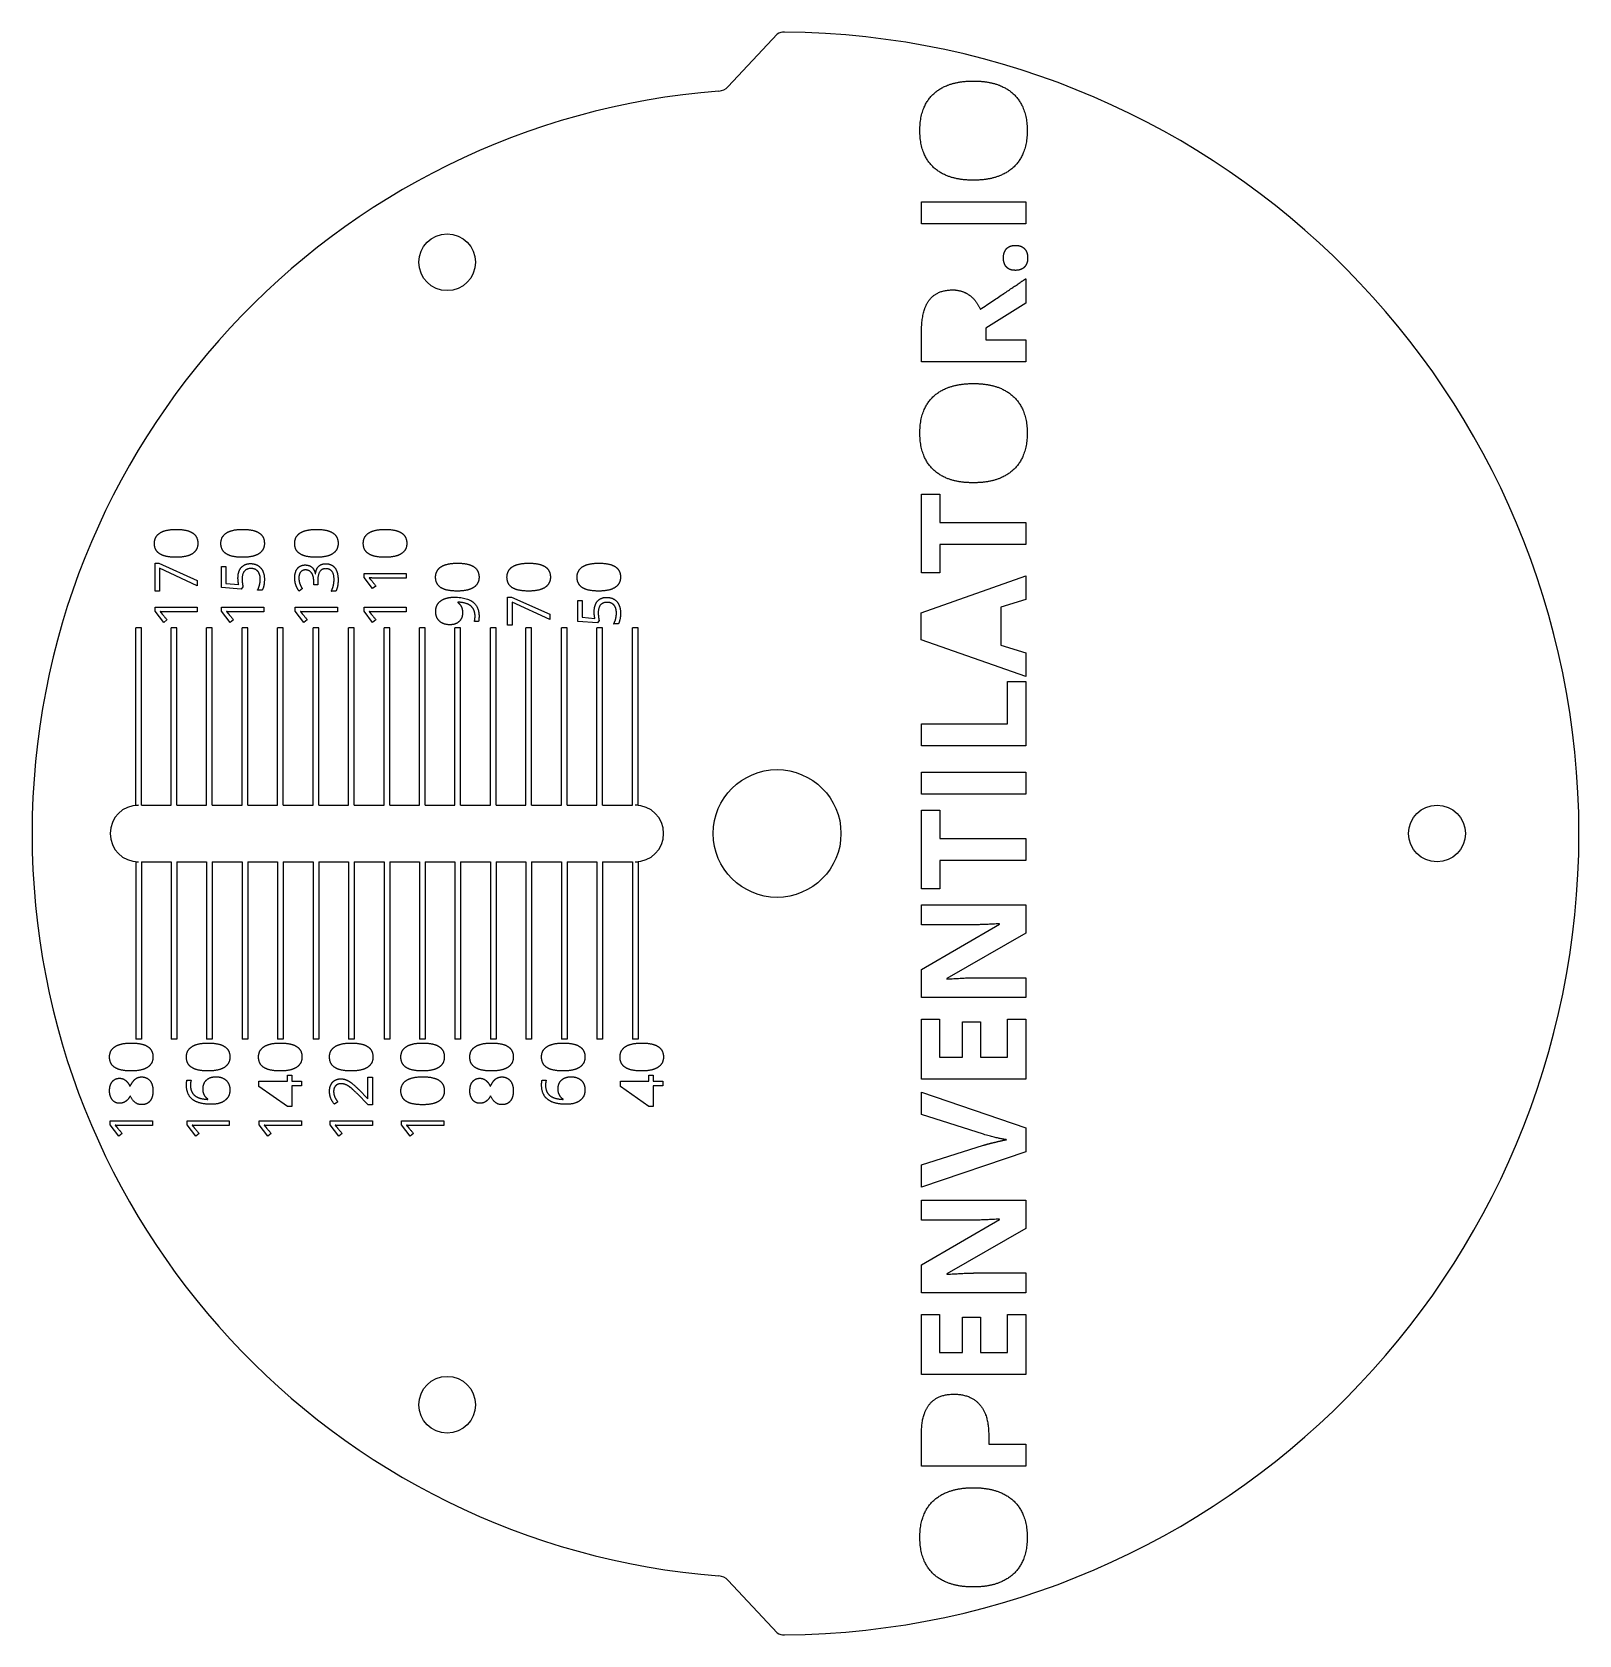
# Model space of a CAD drawing. Extents: x -565 to -347, y -113 to 113.
import ezdxf

# ---------------------------------------------------------------- set-up
doc = ezdxf.new("R2010")
doc.units = 0
doc.header["$MEASUREMENT"] = 0
doc.layers.add('VISIBLE', color=7, linetype='CONTINUOUS')

msp = doc.modelspace()

# ---------------------------------------------------------------- linework, layer by layer
at = {"layer": 'VISIBLE'}
for p, q in [((-460, 112.72), (-466.9, 105.31)), ((-439.65, 85.94), (-439.65, 89.06)), ((-439.65, 89.06), (-424.96, 89.06)), ((-424.96, 89.06), (-424.96, 85.94)), ((-424.96, 85.94), (-439.65, 85.94)), ((-424.96, 78.22), (-424.96, 74.77)), ((-424.96, 74.77), (-430.6, 71.26)), ((-439.65, 66.49), (-439.65, 70.77)), ((-430.6, 71.26), (-430.6, 69.6)), ((-430.6, 69.6), (-424.96, 69.6)), ((-424.96, 69.6), (-424.96, 66.49)), ((-424.96, 66.49), (-439.65, 66.49)), ((-439.65, 36.75), (-439.65, 47.84)), ((-439.65, 47.84), (-437.06, 47.84)), ((-437.06, 47.84), (-437.06, 43.86)), ((-437.06, 43.86), (-424.96, 43.86)), ((-424.96, 43.86), (-424.96, 40.74)), ((-424.96, 40.74), (-437.06, 40.74)), ((-437.06, 40.74), (-437.06, 36.75)), ((-547.67, 34.15), (-547.67, 38.11)), ((-547.67, 38.11), (-547.12, 38.11)), ((-547.12, 38.11), (-541.72, 35.67)), ((-541.72, 34.92), (-547.04, 37.39)), ((-547.04, 37.39), (-547.04, 34.15)), ((-538.29, 34.67), (-538.29, 37.63)), ((-538.29, 37.63), (-537.67, 37.63)), ((-537.67, 37.63), (-537.67, 35.25)), ((-525.08, 36.63), (-525.05, 36.63)), ((-518.22, 36.67), (-512.27, 36.67)), ((-518.22, 36.1), (-518.22, 36.67)), ((-512.27, 36.67), (-512.27, 36.01)), ((-439.71, 31.13), (-424.96, 36.34)), ((-437.06, 36.75), (-439.65, 36.75)), ((-424.96, 36.34), (-424.96, 32.98)), ((-547.04, 34.15), (-547.67, 34.15)), ((-541.72, 35.67), (-541.72, 34.92)), ((-535.51, 34.45), (-538.29, 34.67)), ((-537.67, 35.25), (-535.88, 35.1)), ((-535.28, 34.8), (-535.51, 34.45)), ((-532.58, 34.31), (-533.23, 34.31)), ((-526.91, 34.52), (-527.36, 34.18)), ((-525.31, 35.05), (-525.31, 35.65)), ((-524.73, 35.05), (-525.31, 35.05)), ((-524.73, 35.64), (-524.73, 35.05)), ((-522.19, 34.15), (-522.83, 34.15)), ((-517, 34.53), (-518.22, 36.1)), ((-516.54, 34.89), (-517, 34.53)), ((-512.27, 36.01), (-516.51, 36.01)), ((-547.67, 31.91), (-541.72, 31.91)), ((-547.67, 31.34), (-547.67, 31.91)), ((-541.72, 31.91), (-541.72, 31.25)), ((-538.29, 31.91), (-532.34, 31.91)), ((-538.29, 31.34), (-538.29, 31.91)), ((-532.34, 31.91), (-532.34, 31.25)), ((-527.9, 31.91), (-521.95, 31.91)), ((-527.9, 31.34), (-527.9, 31.91)), ((-521.95, 31.91), (-521.95, 31.25)), ((-518.22, 31.91), (-512.27, 31.91)), ((-518.22, 31.34), (-518.22, 31.91)), ((-512.27, 31.91), (-512.27, 31.25)), ((-505.02, 32.62), (-505.02, 32.58)), ((-497.98, 29.38), (-497.98, 33.34)), ((-497.98, 33.34), (-497.44, 33.34)), ((-497.44, 33.34), (-492.03, 30.91)), ((-492.03, 30.16), (-497.36, 32.62)), ((-497.36, 32.62), (-497.36, 29.38)), ((-488.1, 29.91), (-488.1, 32.87)), ((-488.1, 32.87), (-487.48, 32.87)), ((-487.48, 32.87), (-487.48, 30.49)), ((-424.96, 32.98), (-428.46, 31.91)), ((-428.46, 31.91), (-428.46, 26.56)), ((-546.45, 29.77), (-547.67, 31.34)), ((-545.99, 30.12), (-546.45, 29.77)), ((-541.72, 31.25), (-545.96, 31.25)), ((-537.07, 29.77), (-538.29, 31.34)), ((-536.61, 30.12), (-537.07, 29.77)), ((-532.34, 31.25), (-536.58, 31.25)), ((-526.68, 29.77), (-527.9, 31.34)), ((-526.22, 30.12), (-526.68, 29.77)), ((-521.95, 31.25), (-526.19, 31.25)), ((-517, 29.77), (-518.22, 31.34)), ((-516.54, 30.12), (-517, 29.77)), ((-512.27, 31.25), (-516.51, 31.25)), ((-502.09, 29.87), (-502.67, 29.87)), ((-497.36, 29.38), (-497.98, 29.38)), ((-492.03, 30.91), (-492.03, 30.16)), ((-485.32, 29.68), (-488.1, 29.91)), ((-487.48, 30.49), (-485.69, 30.33)), ((-485.09, 30.03), (-485.32, 29.68)), ((-482.39, 29.54), (-483.04, 29.54)), ((-439.71, 27.32), (-439.71, 31.13)), ((-550.4, 4), (-550.4, 29)), ((-549.6, 29), (-550.4, 29)), ((-549.6, 4), (-549.6, 29)), ((-545.4, 4), (-545.4, 29)), ((-544.6, 29), (-545.4, 29)), ((-544.6, 4), (-544.6, 29)), ((-540.4, 4), (-540.4, 29)), ((-539.6, 29), (-540.4, 29)), ((-539.6, 4), (-539.6, 29)), ((-535.4, 4), (-535.4, 29)), ((-534.6, 29), (-535.4, 29)), ((-534.6, 4), (-534.6, 29)), ((-530.4, 4), (-530.4, 29)), ((-529.6, 29), (-530.4, 29)), ((-529.6, 4), (-529.6, 29)), ((-525.4, 4), (-525.4, 29)), ((-524.6, 29), (-525.4, 29)), ((-524.6, 4), (-524.6, 29)), ((-520.4, 4), (-520.4, 29)), ((-519.6, 29), (-520.4, 29)), ((-519.6, 4), (-519.6, 29)), ((-515.4, 4), (-515.4, 29)), ((-514.6, 29), (-515.4, 29)), ((-514.6, 4), (-514.6, 29)), ((-510.4, 4), (-510.4, 29)), ((-509.6, 29), (-510.4, 29)), ((-509.6, 4), (-509.6, 29)), ((-505.4, 4), (-505.4, 29)), ((-504.6, 29), (-505.4, 29)), ((-504.6, 4), (-504.6, 29)), ((-500.4, 4), (-500.4, 29)), ((-499.6, 29), (-500.4, 29)), ((-499.6, 4), (-499.6, 29)), ((-495.4, 4), (-495.4, 29)), ((-494.6, 29), (-495.4, 29)), ((-494.6, 4), (-494.6, 29)), ((-490.4, 4), (-490.4, 29)), ((-489.6, 29), (-490.4, 29)), ((-489.6, 4), (-489.6, 29)), ((-485.4, 4), (-485.4, 29)), ((-484.6, 29), (-485.4, 29)), ((-484.6, 4), (-484.6, 29)), ((-480.4, 4), (-480.4, 29)), ((-479.6, 29), (-480.4, 29)), ((-479.6, 4), (-479.6, 29)), ((-424.96, 22.13), (-439.71, 27.32)), ((-428.46, 26.56), (-424.96, 25.49)), ((-424.96, 25.49), (-424.96, 22.13)), ((-427.53, 15.47), (-427.53, 21.43)), ((-427.53, 21.43), (-424.96, 21.43)), ((-424.96, 21.43), (-424.96, 12.35)), ((-439.65, 12.35), (-439.65, 15.47)), ((-439.65, 15.47), (-427.53, 15.47)), ((-424.96, 12.35), (-439.65, 12.35)), ((-439.65, 5.54), (-439.65, 8.66)), ((-439.65, 8.66), (-424.96, 8.66)), ((-424.96, 8.66), (-424.96, 5.54)), ((-424.96, 5.54), (-439.65, 5.54)), ((-550.4, 4), (-550, 4)), ((-549.6, 4), (-545.4, 4)), ((-544.6, 4), (-540.4, 4)), ((-539.6, 4), (-535.4, 4)), ((-534.6, 4), (-530.4, 4)), ((-529.6, 4), (-525.4, 4)), ((-524.6, 4), (-520.4, 4)), ((-519.6, 4), (-515.4, 4)), ((-514.6, 4), (-510.4, 4)), ((-509.6, 4), (-505.4, 4)), ((-504.6, 4), (-500.4, 4)), ((-499.6, 4), (-495.4, 4)), ((-494.6, 4), (-490.4, 4)), ((-489.6, 4), (-485.4, 4)), ((-484.6, 4), (-480.4, 4)), ((-479.6, 4), (-480, 4)), ((-439.65, -7.82), (-439.65, 3.28)), ((-439.65, 3.28), (-437.06, 3.28)), ((-437.06, 3.28), (-437.06, -0.71)), ((-437.06, -0.71), (-424.96, -0.71)), ((-424.96, -0.71), (-424.96, -3.83)), ((-550.4, -4), (-550.4, -29)), ((-550.4, -4), (-550, -4)), ((-549.6, -4), (-545.4, -4)), ((-549.6, -4), (-549.6, -29)), ((-545.4, -4), (-545.4, -29)), ((-544.6, -4), (-540.4, -4)), ((-544.6, -4), (-544.6, -29)), ((-540.4, -4), (-540.4, -29)), ((-539.6, -4), (-535.4, -4)), ((-539.6, -4), (-539.6, -29)), ((-535.4, -4), (-535.4, -29)), ((-534.6, -4), (-530.4, -4)), ((-534.6, -4), (-534.6, -29)), ((-530.4, -4), (-530.4, -29)), ((-529.6, -4), (-525.4, -4)), ((-529.6, -4), (-529.6, -29)), ((-525.4, -4), (-525.4, -29)), ((-524.6, -4), (-520.4, -4)), ((-524.6, -4), (-524.6, -29)), ((-520.4, -4), (-520.4, -29)), ((-519.6, -4), (-515.4, -4)), ((-519.6, -4), (-519.6, -29)), ((-515.4, -4), (-515.4, -29)), ((-514.6, -4), (-510.4, -4)), ((-514.6, -4), (-514.6, -29)), ((-510.4, -4), (-510.4, -29)), ((-509.6, -4), (-505.4, -4)), ((-509.6, -4), (-509.6, -29)), ((-505.4, -4), (-505.4, -29)), ((-504.6, -4), (-500.4, -4)), ((-504.6, -4), (-504.6, -29)), ((-500.4, -4), (-500.4, -29)), ((-499.6, -4), (-495.4, -4)), ((-499.6, -4), (-499.6, -29)), ((-495.4, -4), (-495.4, -29)), ((-494.6, -4), (-490.4, -4)), ((-494.6, -4), (-494.6, -29)), ((-490.4, -4), (-490.4, -29)), ((-489.6, -4), (-485.4, -4)), ((-489.6, -4), (-489.6, -29)), ((-485.4, -4), (-485.4, -29)), ((-484.6, -4), (-480.4, -4)), ((-484.6, -4), (-484.6, -29)), ((-480.4, -4), (-480.4, -29)), ((-480, -4), (-479.6, -4)), ((-479.6, -4), (-479.6, -29)), ((-424.96, -3.83), (-437.06, -3.83)), ((-437.06, -3.83), (-437.06, -7.82)), ((-437.06, -7.82), (-439.65, -7.82)), ((-439.65, -10.08), (-424.96, -10.08)), ((-439.65, -12.88), (-439.65, -10.08)), ((-424.96, -10.08), (-424.96, -14.04)), ((-439.65, -19.18), (-428.65, -12.8)), ((-432.7, -12.88), (-439.65, -12.88)), ((-428.65, -12.8), (-428.65, -12.73)), ((-424.96, -14.04), (-436.07, -20.43)), ((-439.65, -23.11), (-439.65, -19.18)), ((-431.87, -20.33), (-424.96, -20.33)), ((-424.96, -20.33), (-424.96, -23.11)), ((-436.07, -20.43), (-436.07, -20.52)), ((-424.96, -23.11), (-439.65, -23.11)), ((-439.65, -34.64), (-439.65, -26.18)), ((-439.65, -26.18), (-437.1, -26.18)), ((-437.1, -26.18), (-437.1, -31.52)), ((-433.87, -31.52), (-433.87, -26.55)), ((-433.87, -26.55), (-431.32, -26.55)), ((-431.32, -26.55), (-431.32, -31.52)), ((-427.53, -26.18), (-424.96, -26.18)), ((-427.53, -31.52), (-427.53, -26.18)), ((-424.96, -26.18), (-424.96, -34.64)), ((-549.6, -29), (-550.4, -29)), ((-544.6, -29), (-545.4, -29)), ((-539.6, -29), (-540.4, -29)), ((-534.6, -29), (-535.4, -29)), ((-529.6, -29), (-530.4, -29)), ((-524.6, -29), (-525.4, -29)), ((-519.6, -29), (-520.4, -29)), ((-514.6, -29), (-515.4, -29)), ((-509.6, -29), (-510.4, -29)), ((-504.6, -29), (-505.4, -29)), ((-499.6, -29), (-500.4, -29)), ((-494.6, -29), (-495.4, -29)), ((-489.6, -29), (-490.4, -29)), ((-484.6, -29), (-485.4, -29)), ((-479.6, -29), (-480.4, -29)), ((-437.1, -31.52), (-433.87, -31.52)), ((-431.32, -31.52), (-427.53, -31.52)), ((-543.16, -34.76), (-542.58, -34.76)), ((-533.02, -35.66), (-533.02, -34.94)), ((-533.02, -34.94), (-529.02, -34.94)), ((-528.99, -38.48), (-533.02, -35.66)), ((-529.02, -34.06), (-528.41, -34.06)), ((-529.02, -34.94), (-529.02, -34.06)), ((-528.41, -34.06), (-528.41, -34.94)), ((-528.41, -34.94), (-527.04, -34.94)), ((-527.04, -35.59), (-528.41, -35.59)), ((-528.41, -35.59), (-528.41, -38.48)), ((-527.04, -34.94), (-527.04, -35.59)), ((-518.97, -36.1), (-517.7, -37.4)), ((-517.67, -34.34), (-517.04, -34.34)), ((-517.67, -37.4), (-517.67, -34.34)), ((-517.04, -34.34), (-517.04, -38.25)), ((-493.12, -34.76), (-492.53, -34.76)), ((-482.08, -35.66), (-482.08, -34.94)), ((-482.08, -34.94), (-478.08, -34.94)), ((-478.06, -38.48), (-482.08, -35.66)), ((-478.08, -34.06), (-477.47, -34.06)), ((-478.08, -34.94), (-478.08, -34.06)), ((-477.47, -34.06), (-477.47, -34.94)), ((-477.47, -34.94), (-476.1, -34.94)), ((-476.1, -35.59), (-477.47, -35.59)), ((-477.47, -35.59), (-477.47, -38.48)), ((-476.1, -34.94), (-476.1, -35.59)), ((-424.96, -34.64), (-439.65, -34.64)), ((-540.21, -37.49), (-540.21, -37.44)), ((-521.93, -37.81), (-522.39, -38.17)), ((-517.62, -38.25), (-519.2, -36.68)), ((-517.7, -37.4), (-517.67, -37.4)), ((-517.04, -38.25), (-517.62, -38.25)), ((-490.17, -37.49), (-490.17, -37.44)), ((-439.65, -39.63), (-439.65, -36.49)), ((-439.65, -36.49), (-424.96, -41.48)), ((-553.99, -40.51), (-548.04, -40.51)), ((-553.99, -41.08), (-553.99, -40.51)), ((-548.04, -40.51), (-548.04, -41.17)), ((-543.15, -40.51), (-537.21, -40.51)), ((-543.15, -41.08), (-543.15, -40.51)), ((-537.21, -40.51), (-537.21, -41.17)), ((-532.99, -40.51), (-527.04, -40.51)), ((-532.99, -41.08), (-532.99, -40.51)), ((-528.41, -38.48), (-528.99, -38.48)), ((-527.04, -40.51), (-527.04, -41.17)), ((-522.99, -40.51), (-517.04, -40.51)), ((-522.99, -41.08), (-522.99, -40.51)), ((-517.04, -40.51), (-517.04, -41.17)), ((-512.93, -40.51), (-506.98, -40.51)), ((-512.93, -41.08), (-512.93, -40.51)), ((-506.98, -40.51), (-506.98, -41.17)), ((-477.47, -38.48), (-478.06, -38.48)), ((-430.91, -42.41), (-439.65, -39.63)), ((-552.77, -42.65), (-553.99, -41.08)), ((-552.31, -42.3), (-552.77, -42.65)), ((-548.04, -41.17), (-552.28, -41.17)), ((-541.94, -42.65), (-543.15, -41.08)), ((-541.47, -42.3), (-541.94, -42.65)), ((-537.21, -41.17), (-541.44, -41.17)), ((-531.77, -42.65), (-532.99, -41.08)), ((-531.31, -42.3), (-531.77, -42.65)), ((-527.04, -41.17), (-531.28, -41.17)), ((-521.77, -42.65), (-522.99, -41.08)), ((-521.31, -42.3), (-521.77, -42.65)), ((-517.04, -41.17), (-521.28, -41.17)), ((-511.71, -42.65), (-512.93, -41.08)), ((-511.25, -42.3), (-511.71, -42.65)), ((-506.98, -41.17), (-511.22, -41.17)), ((-424.96, -41.48), (-424.96, -44.88)), ((-439.65, -46.72), (-430.91, -43.95)), ((-424.96, -44.88), (-439.65, -49.86)), ((-439.65, -49.86), (-439.65, -46.72)), ((-439.65, -51.71), (-424.96, -51.71)), ((-439.65, -54.52), (-439.65, -51.71)), ((-424.96, -51.71), (-424.96, -55.67)), ((-439.65, -60.82), (-428.65, -54.44)), ((-432.7, -54.52), (-439.65, -54.52)), ((-424.96, -55.67), (-436.07, -62.06)), ((-428.65, -54.44), (-428.65, -54.37)), ((-439.65, -64.75), (-439.65, -60.82)), ((-436.07, -62.06), (-436.07, -62.15)), ((-431.87, -61.96), (-424.96, -61.96)), ((-424.96, -61.96), (-424.96, -64.75)), ((-424.96, -64.75), (-439.65, -64.75)), ((-439.65, -76.27), (-439.65, -67.81)), ((-439.65, -67.81), (-437.1, -67.81)), ((-437.1, -67.81), (-437.1, -73.16)), ((-433.87, -73.16), (-433.87, -68.18)), ((-433.87, -68.18), (-431.32, -68.18)), ((-431.32, -68.18), (-431.32, -73.16)), ((-427.53, -67.81), (-424.96, -67.81)), ((-427.53, -73.16), (-427.53, -67.81)), ((-424.96, -67.81), (-424.96, -76.27)), ((-437.1, -73.16), (-433.87, -73.16)), ((-431.32, -73.16), (-427.53, -73.16)), ((-424.96, -76.27), (-439.65, -76.27)), ((-439.65, -89.2), (-439.65, -84.51)), ((-430.18, -84.75), (-430.18, -86.08)), ((-430.18, -86.08), (-424.96, -86.08)), ((-424.96, -86.08), (-424.96, -89.2)), ((-424.96, -89.2), (-439.65, -89.2)), ((-466.9, -105.31), (-460, -112.72))]:
    msp.add_line(p, q, dxfattribs=at)
for centre, radius in [((-506.5, 80.54), 4), ((-460, 0), 9), ((-367, 0), 4), ((-506.5, -80.54), 4)]:
    msp.add_circle(centre, radius, dxfattribs=at)
for centre, radius, start, end in [((-458.98, 111), 2, 89.4742, 120.6198), ((-460, 0), 113, 270.5258, 89.4742), ((-460, 0), 105, 94.483, 265.517), ((-468.36, 106.67), 2, 274.483, 317.0299), ((-550, 0), 4, 90, 270), ((-480, 0), 4, 270, 90), ((-468.36, -106.67), 2, 42.9701, 85.517), ((-458.98, -111), 2, 239.3802, 270.5258)]:
    msp.add_arc(centre, radius, start, end, dxfattribs=at)
for points in [[(-439.88, 99.12), (-439.88, 102.51), (-437.93, 104.3)], [(-437.93, 104.3), (-435.98, 106.09), (-432.33, 106.09)], [(-432.33, 106.09), (-428.68, 106.09), (-426.72, 104.29)], [(-426.72, 104.29), (-424.76, 102.48), (-424.76, 99.1)], [(-437.95, 93.92), (-439.88, 95.73), (-439.88, 99.12)], [(-424.76, 99.1), (-424.76, 95.72), (-426.72, 93.91)], [(-432.35, 92.11), (-436.01, 92.11), (-437.95, 93.92)], [(-426.72, 93.91), (-428.68, 92.11), (-432.35, 92.11)], [(-428.1, 81.17), (-428.1, 82), (-427.66, 82.46)], [(-427.66, 82.46), (-427.22, 82.92), (-426.4, 82.92)], [(-426.4, 82.92), (-425.6, 82.92), (-425.14, 82.46)], [(-425.14, 82.46), (-424.69, 81.99), (-424.69, 81.17)], [(-427.67, 79.85), (-428.1, 80.31), (-428.1, 81.17)], [(-426.4, 79.4), (-427.24, 79.4), (-427.67, 79.85)], [(-425.14, 79.86), (-425.58, 79.4), (-426.4, 79.4)], [(-424.69, 81.17), (-424.69, 80.32), (-425.14, 79.86)], [(-431.36, 73.9), (-426.41, 77.22), (-424.96, 78.22)], [(-439.65, 70.77), (-439.65, 73.76), (-438.56, 75.2)], [(-438.56, 75.2), (-437.47, 76.64), (-435.25, 76.64)], [(-435.25, 76.64), (-433.95, 76.64), (-432.94, 75.92)], [(-432.94, 75.92), (-431.93, 75.21), (-431.36, 73.9)], [(-437.93, 61.65), (-435.98, 63.44), (-432.33, 63.44)], [(-432.33, 63.44), (-428.68, 63.44), (-426.72, 61.63)], [(-439.88, 56.47), (-439.88, 59.85), (-437.93, 61.65)], [(-426.72, 61.63), (-424.76, 59.82), (-424.76, 56.45)], [(-437.95, 51.26), (-439.88, 53.08), (-439.88, 56.47)], [(-424.76, 56.45), (-424.76, 53.07), (-426.72, 51.26)], [(-432.35, 49.45), (-436.01, 49.45), (-437.95, 51.26)], [(-426.72, 51.26), (-428.68, 49.45), (-432.35, 49.45)], [(-547.76, 40.9), (-547.76, 41.87), (-546.97, 42.38)], [(-547.01, 39.43), (-547.76, 39.91), (-547.76, 40.9)], [(-546.97, 42.38), (-546.19, 42.88), (-544.7, 42.88)], [(-544.7, 42.88), (-543.16, 42.88), (-542.4, 42.39)], [(-541.64, 40.9), (-541.64, 39.95), (-542.41, 39.44)], [(-542.4, 42.39), (-541.64, 41.91), (-541.64, 40.9)], [(-538.39, 40.9), (-538.39, 41.87), (-537.6, 42.38)], [(-537.63, 39.43), (-538.39, 39.91), (-538.39, 40.9)], [(-537.6, 42.38), (-536.81, 42.88), (-535.33, 42.88)], [(-535.33, 42.88), (-533.78, 42.88), (-533.02, 42.39)], [(-532.26, 40.9), (-532.26, 39.95), (-533.04, 39.44)], [(-533.02, 42.39), (-532.26, 41.91), (-532.26, 40.9)], [(-527.99, 40.9), (-527.99, 41.87), (-527.2, 42.38)], [(-527.24, 39.43), (-527.99, 39.91), (-527.99, 40.9)], [(-527.2, 42.38), (-526.42, 42.88), (-524.93, 42.88)], [(-524.93, 42.88), (-523.39, 42.88), (-522.63, 42.39)], [(-521.87, 40.9), (-521.87, 39.95), (-522.64, 39.44)], [(-522.63, 42.39), (-521.87, 41.91), (-521.87, 40.9)], [(-518.32, 40.9), (-518.32, 41.87), (-517.53, 42.38)], [(-517.56, 39.43), (-518.32, 39.91), (-518.32, 40.9)], [(-517.53, 42.38), (-516.74, 42.88), (-515.26, 42.88)], [(-515.26, 42.88), (-513.71, 42.88), (-512.95, 42.39)], [(-512.19, 40.9), (-512.19, 39.95), (-512.97, 39.44)], [(-512.95, 42.39), (-512.19, 41.91), (-512.19, 40.9)], [(-544.7, 38.94), (-546.25, 38.94), (-547.01, 39.43)], [(-542.41, 39.44), (-543.19, 38.94), (-544.7, 38.94)], [(-535.33, 38.94), (-536.88, 38.94), (-537.63, 39.43)], [(-533.04, 39.44), (-533.82, 38.94), (-535.33, 38.94)], [(-524.93, 38.94), (-526.48, 38.94), (-527.24, 39.43)], [(-522.64, 39.44), (-523.42, 38.94), (-524.93, 38.94)], [(-515.26, 38.94), (-516.81, 38.94), (-517.56, 39.43)], [(-512.97, 39.44), (-513.75, 38.94), (-515.26, 38.94)], [(-535.98, 36.03), (-535.98, 36.97), (-535.51, 37.51)], [(-535.51, 37.51), (-535.04, 38.05), (-534.23, 38.05)], [(-534.16, 37.36), (-535.4, 37.36), (-535.4, 35.83)], [(-534.23, 38.05), (-533.31, 38.05), (-532.79, 37.46)], [(-533.18, 36.96), (-533.52, 37.36), (-534.16, 37.36)], [(-532.84, 35.85), (-532.84, 36.56), (-533.18, 36.96)], [(-532.79, 37.46), (-532.26, 36.87), (-532.26, 35.84)], [(-527.98, 36.03), (-527.98, 36.9), (-527.59, 37.38)], [(-527.59, 37.38), (-527.19, 37.86), (-526.5, 37.86)], [(-527.16, 36.86), (-527.4, 36.56), (-527.4, 36.05)], [(-526.47, 37.16), (-526.91, 37.16), (-527.16, 36.86)], [(-526.5, 37.86), (-525.93, 37.86), (-525.56, 37.54)], [(-525.62, 36.75), (-525.93, 37.16), (-526.47, 37.16)], [(-525.31, 35.65), (-525.31, 36.34), (-525.62, 36.75)], [(-525.56, 37.54), (-525.2, 37.22), (-525.08, 36.63)], [(-525.05, 36.63), (-524.96, 37.35), (-524.59, 37.69)], [(-523.65, 37.34), (-524.73, 37.34), (-524.73, 35.64)], [(-524.59, 37.69), (-524.23, 38.04), (-523.63, 38.04)], [(-522.44, 35.8), (-522.44, 37.34), (-523.65, 37.34)], [(-523.63, 38.04), (-522.78, 38.04), (-522.32, 37.45)], [(-522.32, 37.45), (-521.87, 36.86), (-521.87, 35.77)], [(-508.13, 36.14), (-508.13, 37.11), (-507.35, 37.61)], [(-507.35, 37.61), (-506.56, 38.11), (-505.07, 38.11)], [(-505.07, 38.11), (-503.53, 38.11), (-502.77, 37.63)], [(-502.77, 37.63), (-502.01, 37.14), (-502.01, 36.14)], [(-498.07, 36.14), (-498.07, 37.11), (-497.29, 37.61)], [(-497.29, 37.61), (-496.5, 38.11), (-495.01, 38.11)], [(-495.01, 38.11), (-493.47, 38.11), (-492.71, 37.63)], [(-492.71, 37.63), (-491.95, 37.14), (-491.95, 36.14)], [(-488.19, 36.14), (-488.19, 37.11), (-487.41, 37.61)], [(-487.41, 37.61), (-486.62, 38.11), (-485.13, 38.11)], [(-485.13, 38.11), (-483.59, 38.11), (-482.83, 37.63)], [(-482.83, 37.63), (-482.07, 37.14), (-482.07, 36.14)], [(-535.88, 35.1), (-535.98, 35.57), (-535.98, 36.03)], [(-535.4, 35.83), (-535.4, 35.45), (-535.28, 34.8)], [(-533.23, 34.31), (-533.05, 34.59), (-532.95, 35.01)], [(-532.95, 35.01), (-532.84, 35.44), (-532.84, 35.85)], [(-532.26, 35.84), (-532.26, 34.83), (-532.58, 34.31)], [(-527.82, 35.02), (-527.98, 35.5), (-527.98, 36.03)], [(-527.36, 34.18), (-527.65, 34.55), (-527.82, 35.02)], [(-527.4, 36.05), (-527.4, 35.66), (-527.3, 35.31)], [(-527.3, 35.31), (-527.19, 34.96), (-526.91, 34.52)], [(-522.83, 34.15), (-522.64, 34.53), (-522.54, 34.97)], [(-522.54, 34.97), (-522.44, 35.41), (-522.44, 35.8)], [(-521.94, 34.91), (-522.01, 34.52), (-522.19, 34.15)], [(-521.87, 35.77), (-521.87, 35.3), (-521.94, 34.91)], [(-516.51, 36.01), (-517.04, 36.01), (-517.51, 36.05)], [(-517.51, 36.05), (-517.43, 35.96), (-517.33, 35.86)], [(-517.33, 35.86), (-517.24, 35.75), (-516.54, 34.89)], [(-507.38, 34.66), (-508.13, 35.15), (-508.13, 36.14)], [(-505.07, 34.18), (-506.63, 34.18), (-507.38, 34.66)], [(-502.79, 34.68), (-503.57, 34.18), (-505.07, 34.18)], [(-502.01, 36.14), (-502.01, 35.18), (-502.79, 34.68)], [(-497.32, 34.66), (-498.07, 35.15), (-498.07, 36.14)], [(-495.01, 34.18), (-496.57, 34.18), (-497.32, 34.66)], [(-492.73, 34.68), (-493.51, 34.18), (-495.01, 34.18)], [(-491.95, 36.14), (-491.95, 35.18), (-492.73, 34.68)], [(-487.44, 34.66), (-488.19, 35.15), (-488.19, 36.14)], [(-485.13, 34.18), (-486.69, 34.18), (-487.44, 34.66)], [(-482.85, 34.68), (-483.63, 34.18), (-485.13, 34.18)], [(-482.07, 36.14), (-482.07, 35.18), (-482.85, 34.68)], [(-508.12, 31.32), (-508.12, 31.92), (-507.81, 32.38)], [(-507.81, 32.38), (-507.5, 32.83), (-506.91, 33.07)], [(-506.91, 33.07), (-506.31, 33.32), (-505.5, 33.32)], [(-505.5, 33.32), (-502.01, 33.32), (-502.01, 30.62)], [(-503.17, 32.08), (-503.78, 32.58), (-505.02, 32.62)], [(-505.02, 32.58), (-504.69, 32.35), (-504.51, 31.98)], [(-504.51, 31.98), (-504.33, 31.61), (-504.33, 31.15)], [(-502.57, 30.61), (-502.57, 31.58), (-503.17, 32.08)], [(-485.78, 31.27), (-485.78, 32.21), (-485.32, 32.75)], [(-485.32, 32.75), (-484.85, 33.29), (-484.04, 33.29)], [(-483.96, 32.59), (-485.21, 32.59), (-485.21, 31.07)], [(-484.04, 33.29), (-483.12, 33.29), (-482.59, 32.7)], [(-482.99, 32.2), (-483.33, 32.59), (-483.96, 32.59)], [(-482.65, 31.08), (-482.65, 31.8), (-482.99, 32.2)], [(-482.59, 32.7), (-482.07, 32.11), (-482.07, 31.08)], [(-545.96, 31.25), (-546.49, 31.25), (-546.96, 31.28)], [(-546.96, 31.28), (-546.87, 31.2), (-546.78, 31.09)], [(-546.78, 31.09), (-546.69, 30.99), (-545.99, 30.12)], [(-536.58, 31.25), (-537.11, 31.25), (-537.58, 31.28)], [(-537.58, 31.28), (-537.5, 31.2), (-537.4, 31.09)], [(-537.4, 31.09), (-537.31, 30.99), (-536.61, 30.12)], [(-526.19, 31.25), (-526.72, 31.25), (-527.19, 31.28)], [(-527.19, 31.28), (-527.1, 31.2), (-527.01, 31.09)], [(-527.01, 31.09), (-526.92, 30.99), (-526.22, 30.12)], [(-516.51, 31.25), (-517.04, 31.25), (-517.51, 31.28)], [(-517.51, 31.28), (-517.43, 31.2), (-517.33, 31.09)], [(-517.33, 31.09), (-517.24, 30.99), (-516.54, 30.12)], [(-507.59, 29.95), (-508.12, 30.47), (-508.12, 31.32)], [(-506.12, 29.43), (-507.05, 29.43), (-507.59, 29.95)], [(-504.8, 29.9), (-505.28, 29.43), (-506.12, 29.43)], [(-504.33, 31.15), (-504.33, 30.36), (-504.8, 29.9)], [(-502.67, 29.87), (-502.57, 30.19), (-502.57, 30.61)], [(-502.01, 30.62), (-502.01, 30.14), (-502.09, 29.87)], [(-485.69, 30.33), (-485.78, 30.8), (-485.78, 31.27)], [(-485.21, 31.07), (-485.21, 30.68), (-485.09, 30.03)], [(-483.04, 29.54), (-482.86, 29.83), (-482.75, 30.25)], [(-482.75, 30.25), (-482.65, 30.67), (-482.65, 31.08)], [(-482.07, 31.08), (-482.07, 30.07), (-482.39, 29.54)], [(-428.65, -12.73), (-431.51, -12.88), (-432.7, -12.88)], [(-436.07, -20.52), (-433.13, -20.33), (-431.87, -20.33)], [(-554.08, -31.51), (-554.08, -30.55), (-553.3, -30.04)], [(-553.33, -32.99), (-554.08, -32.51), (-554.08, -31.51)], [(-553.3, -30.04), (-552.51, -29.54), (-551.02, -29.54)], [(-551.02, -29.54), (-549.48, -29.54), (-548.72, -30.03)], [(-547.96, -31.51), (-547.96, -32.47), (-548.74, -32.97)], [(-548.72, -30.03), (-547.96, -30.51), (-547.96, -31.51)], [(-543.25, -31.51), (-543.25, -30.55), (-542.46, -30.04)], [(-542.49, -32.99), (-543.25, -32.51), (-543.25, -31.51)], [(-542.46, -30.04), (-541.68, -29.54), (-540.19, -29.54)], [(-540.19, -29.54), (-538.65, -29.54), (-537.88, -30.03)], [(-537.12, -31.51), (-537.12, -32.47), (-537.9, -32.97)], [(-537.88, -30.03), (-537.12, -30.51), (-537.12, -31.51)], [(-533.08, -31.51), (-533.08, -30.55), (-532.29, -30.04)], [(-532.33, -32.99), (-533.08, -32.51), (-533.08, -31.51)], [(-532.29, -30.04), (-531.51, -29.54), (-530.02, -29.54)], [(-530.02, -29.54), (-528.48, -29.54), (-527.72, -30.03)], [(-526.96, -31.51), (-526.96, -32.47), (-527.74, -32.97)], [(-527.72, -30.03), (-526.96, -30.51), (-526.96, -31.51)], [(-523.08, -31.51), (-523.08, -30.55), (-522.3, -30.04)], [(-522.33, -32.99), (-523.08, -32.51), (-523.08, -31.51)], [(-522.3, -30.04), (-521.51, -29.54), (-520.02, -29.54)], [(-520.02, -29.54), (-518.48, -29.54), (-517.72, -30.03)], [(-516.96, -31.51), (-516.96, -32.47), (-517.74, -32.97)], [(-517.72, -30.03), (-516.96, -30.51), (-516.96, -31.51)], [(-513.02, -31.51), (-513.02, -30.55), (-512.24, -30.04)], [(-512.27, -32.99), (-513.02, -32.51), (-513.02, -31.51)], [(-512.24, -30.04), (-511.45, -29.54), (-509.96, -29.54)], [(-509.96, -29.54), (-508.42, -29.54), (-507.66, -30.03)], [(-506.9, -31.51), (-506.9, -32.47), (-507.68, -32.97)], [(-507.66, -30.03), (-506.9, -30.51), (-506.9, -31.51)], [(-503.31, -31.51), (-503.31, -30.55), (-502.52, -30.04)], [(-502.55, -32.99), (-503.31, -32.51), (-503.31, -31.51)], [(-502.52, -30.04), (-501.73, -29.54), (-500.25, -29.54)], [(-500.25, -29.54), (-498.7, -29.54), (-497.94, -30.03)], [(-497.18, -31.51), (-497.18, -32.47), (-497.96, -32.97)], [(-497.94, -30.03), (-497.18, -30.51), (-497.18, -31.51)], [(-493.2, -31.51), (-493.2, -30.55), (-492.42, -30.04)], [(-492.45, -32.99), (-493.2, -32.51), (-493.2, -31.51)], [(-492.42, -30.04), (-491.63, -29.54), (-490.14, -29.54)], [(-490.14, -29.54), (-488.6, -29.54), (-487.84, -30.03)], [(-487.08, -31.51), (-487.08, -32.47), (-487.86, -32.97)], [(-487.84, -30.03), (-487.08, -30.51), (-487.08, -31.51)], [(-482.14, -31.51), (-482.14, -30.55), (-481.36, -30.04)], [(-481.39, -32.99), (-482.14, -32.51), (-482.14, -31.51)], [(-481.36, -30.04), (-480.57, -29.54), (-479.08, -29.54)], [(-479.08, -29.54), (-477.54, -29.54), (-476.78, -30.03)], [(-476.02, -31.51), (-476.02, -32.47), (-476.8, -32.97)], [(-476.78, -30.03), (-476.02, -30.51), (-476.02, -31.51)], [(-551.02, -33.48), (-552.58, -33.48), (-553.33, -32.99)], [(-548.74, -32.97), (-549.52, -33.48), (-551.02, -33.48)], [(-540.19, -33.48), (-541.74, -33.48), (-542.49, -32.99)], [(-537.9, -32.97), (-538.68, -33.48), (-540.19, -33.48)], [(-530.02, -33.48), (-531.57, -33.48), (-532.33, -32.99)], [(-527.74, -32.97), (-528.51, -33.48), (-530.02, -33.48)], [(-520.02, -33.48), (-521.58, -33.48), (-522.33, -32.99)], [(-517.74, -32.97), (-518.52, -33.48), (-520.02, -33.48)], [(-509.96, -33.48), (-511.52, -33.48), (-512.27, -32.99)], [(-507.68, -32.97), (-508.46, -33.48), (-509.96, -33.48)], [(-500.25, -33.48), (-501.8, -33.48), (-502.55, -32.99)], [(-497.96, -32.97), (-498.74, -33.48), (-500.25, -33.48)], [(-490.14, -33.48), (-491.7, -33.48), (-492.45, -32.99)], [(-487.86, -32.97), (-488.64, -33.48), (-490.14, -33.48)], [(-479.08, -33.48), (-480.64, -33.48), (-481.39, -32.99)], [(-476.8, -32.97), (-477.58, -33.48), (-479.08, -33.48)], [(-554.08, -36.28), (-554.08, -35.46), (-553.7, -34.99)], [(-553.7, -34.99), (-553.32, -34.51), (-552.65, -34.51)], [(-552.65, -34.51), (-552.21, -34.51), (-551.85, -34.79)], [(-551.85, -34.79), (-551.49, -35.06), (-551.19, -35.66)], [(-551.19, -35.66), (-550.84, -34.93), (-550.46, -34.63)], [(-550.46, -34.63), (-550.08, -34.32), (-549.58, -34.32)], [(-549.58, -34.32), (-548.84, -34.32), (-548.4, -34.84)], [(-548.4, -34.84), (-547.96, -35.36), (-547.96, -36.25)], [(-543.24, -35.48), (-543.24, -35.02), (-543.16, -34.76)], [(-542.37, -37.5), (-543.24, -36.82), (-543.24, -35.48)], [(-542.58, -34.76), (-542.68, -35.07), (-542.68, -35.47)], [(-542.68, -35.47), (-542.68, -36.43), (-542.09, -36.93)], [(-540.91, -36.02), (-540.91, -35.22), (-540.43, -34.76)], [(-540.21, -37.44), (-540.91, -36.99), (-540.91, -36.02)], [(-540.43, -34.76), (-539.94, -34.3), (-539.11, -34.3)], [(-539.11, -34.3), (-538.19, -34.3), (-537.65, -34.8)], [(-537.65, -34.8), (-537.12, -35.31), (-537.12, -36.17)], [(-523.08, -36.38), (-523.08, -35.54), (-522.65, -35.07)], [(-522.65, -35.07), (-522.22, -34.59), (-521.49, -34.59)], [(-522.22, -35.57), (-522.5, -35.86), (-522.5, -36.37)], [(-521.46, -35.28), (-521.94, -35.28), (-522.22, -35.57)], [(-521.49, -34.59), (-520.93, -34.59), (-520.37, -34.91)], [(-520.83, -35.4), (-521.13, -35.28), (-521.46, -35.28)], [(-520.23, -35.74), (-520.54, -35.51), (-520.83, -35.4)], [(-520.37, -34.91), (-519.82, -35.23), (-518.97, -36.1)], [(-519.2, -36.68), (-519.92, -35.96), (-520.23, -35.74)], [(-513.02, -36.28), (-513.02, -35.31), (-512.24, -34.81)], [(-512.24, -34.81), (-511.45, -34.3), (-509.96, -34.3)], [(-509.96, -34.3), (-508.42, -34.3), (-507.66, -34.79)], [(-507.66, -34.79), (-506.9, -35.28), (-506.9, -36.28)], [(-503.3, -36.28), (-503.3, -35.46), (-502.92, -34.99)], [(-502.92, -34.99), (-502.54, -34.51), (-501.87, -34.51)], [(-501.87, -34.51), (-501.43, -34.51), (-501.07, -34.79)], [(-501.07, -34.79), (-500.71, -35.06), (-500.41, -35.66)], [(-500.41, -35.66), (-500.07, -34.93), (-499.69, -34.63)], [(-499.69, -34.63), (-499.31, -34.32), (-498.8, -34.32)], [(-498.8, -34.32), (-498.06, -34.32), (-497.62, -34.84)], [(-497.62, -34.84), (-497.18, -35.36), (-497.18, -36.25)], [(-493.19, -35.48), (-493.19, -35.02), (-493.12, -34.76)], [(-492.32, -37.5), (-493.19, -36.82), (-493.19, -35.48)], [(-492.53, -34.76), (-492.64, -35.07), (-492.64, -35.47)], [(-492.64, -35.47), (-492.64, -36.43), (-492.04, -36.93)], [(-490.87, -36.02), (-490.87, -35.22), (-490.38, -34.76)], [(-490.17, -37.44), (-490.87, -36.99), (-490.87, -36.02)], [(-490.38, -34.76), (-489.9, -34.3), (-489.07, -34.3)], [(-489.07, -34.3), (-488.14, -34.3), (-487.61, -34.8)], [(-487.61, -34.8), (-487.08, -35.31), (-487.08, -36.17)], [(-553.69, -37.56), (-554.08, -37.08), (-554.08, -36.28)], [(-552.66, -38.04), (-553.31, -38.04), (-553.69, -37.56)], [(-551.84, -37.79), (-552.2, -38.04), (-552.66, -38.04)], [(-551.15, -36.99), (-551.47, -37.55), (-551.84, -37.79)], [(-549.56, -38.23), (-550.58, -38.23), (-551.15, -36.99)], [(-548.38, -37.72), (-548.79, -38.23), (-549.56, -38.23)], [(-547.96, -36.25), (-547.96, -37.21), (-548.38, -37.72)], [(-539.75, -38.18), (-541.5, -38.18), (-542.37, -37.5)], [(-542.09, -36.93), (-541.49, -37.44), (-540.21, -37.49)], [(-537.82, -37.64), (-538.51, -38.18), (-539.75, -38.18)], [(-537.12, -36.17), (-537.12, -37.1), (-537.82, -37.64)], [(-522.39, -38.17), (-523.08, -37.35), (-523.08, -36.38)], [(-522.5, -36.37), (-522.5, -36.74), (-522.38, -37.07)], [(-522.38, -37.07), (-522.25, -37.41), (-521.93, -37.81)], [(-512.27, -37.76), (-513.02, -37.27), (-513.02, -36.28)], [(-509.96, -38.24), (-511.52, -38.24), (-512.27, -37.76)], [(-507.68, -37.74), (-508.46, -38.24), (-509.96, -38.24)], [(-506.9, -36.28), (-506.9, -37.24), (-507.68, -37.74)], [(-502.91, -37.56), (-503.3, -37.08), (-503.3, -36.28)], [(-501.88, -38.04), (-502.53, -38.04), (-502.91, -37.56)], [(-501.06, -37.79), (-501.43, -38.04), (-501.88, -38.04)], [(-500.37, -36.99), (-500.69, -37.55), (-501.06, -37.79)], [(-498.78, -38.23), (-499.8, -38.23), (-500.37, -36.99)], [(-497.6, -37.72), (-498.01, -38.23), (-498.78, -38.23)], [(-497.18, -36.25), (-497.18, -37.21), (-497.6, -37.72)], [(-489.7, -38.18), (-491.46, -38.18), (-492.32, -37.5)], [(-492.04, -36.93), (-491.44, -37.44), (-490.17, -37.49)], [(-487.77, -37.64), (-488.46, -38.18), (-489.7, -38.18)], [(-487.08, -36.17), (-487.08, -37.1), (-487.77, -37.64)], [(-552.28, -41.17), (-552.81, -41.17), (-553.28, -41.14)], [(-553.28, -41.14), (-553.2, -41.22), (-553.1, -41.33)], [(-553.1, -41.33), (-553.01, -41.43), (-552.31, -42.3)], [(-541.44, -41.17), (-541.97, -41.17), (-542.45, -41.14)], [(-542.45, -41.14), (-542.36, -41.22), (-542.27, -41.33)], [(-542.27, -41.33), (-542.17, -41.43), (-541.47, -42.3)], [(-531.28, -41.17), (-531.81, -41.17), (-532.28, -41.14)], [(-532.28, -41.14), (-532.19, -41.22), (-532.1, -41.33)], [(-532.1, -41.33), (-532.01, -41.43), (-531.31, -42.3)], [(-521.28, -41.17), (-521.81, -41.17), (-522.28, -41.14)], [(-522.28, -41.14), (-522.2, -41.22), (-522.1, -41.33)], [(-522.1, -41.33), (-522.01, -41.43), (-521.31, -42.3)], [(-511.22, -41.17), (-511.75, -41.17), (-512.22, -41.14)], [(-512.22, -41.14), (-512.14, -41.22), (-512.04, -41.33)], [(-512.04, -41.33), (-511.95, -41.43), (-511.25, -42.3)], [(-427.67, -43.17), (-428.6, -43.06), (-430.91, -42.41)], [(-430.91, -43.95), (-430.13, -43.72), (-429.1, -43.48)], [(-429.1, -43.48), (-428.07, -43.23), (-427.67, -43.17)], [(-428.65, -54.37), (-431.51, -54.52), (-432.7, -54.52)], [(-436.07, -62.15), (-433.13, -61.96), (-431.87, -61.96)], [(-438.5, -80.44), (-437.35, -79.05), (-435.07, -79.05)], [(-435.07, -79.05), (-432.7, -79.05), (-431.44, -80.53)], [(-439.65, -84.51), (-439.65, -81.83), (-438.5, -80.44)], [(-431.44, -80.53), (-430.18, -82.01), (-430.18, -84.75)], [(-437.93, -94.04), (-435.98, -92.24), (-432.33, -92.24)], [(-432.33, -92.24), (-428.68, -92.24), (-426.72, -94.05)], [(-439.88, -99.22), (-439.88, -95.83), (-437.93, -94.04)], [(-426.72, -94.05), (-424.76, -95.86), (-424.76, -99.24)], [(-437.95, -104.42), (-439.88, -102.61), (-439.88, -99.22)], [(-424.76, -99.24), (-424.76, -102.61), (-426.72, -104.42)], [(-432.35, -106.23), (-436.01, -106.23), (-437.95, -104.42)], [(-426.72, -104.42), (-428.68, -106.23), (-432.35, -106.23)]]:
    msp.add_open_spline(points, degree=2, dxfattribs=at)

doc.saveas('drawing.dxf')
